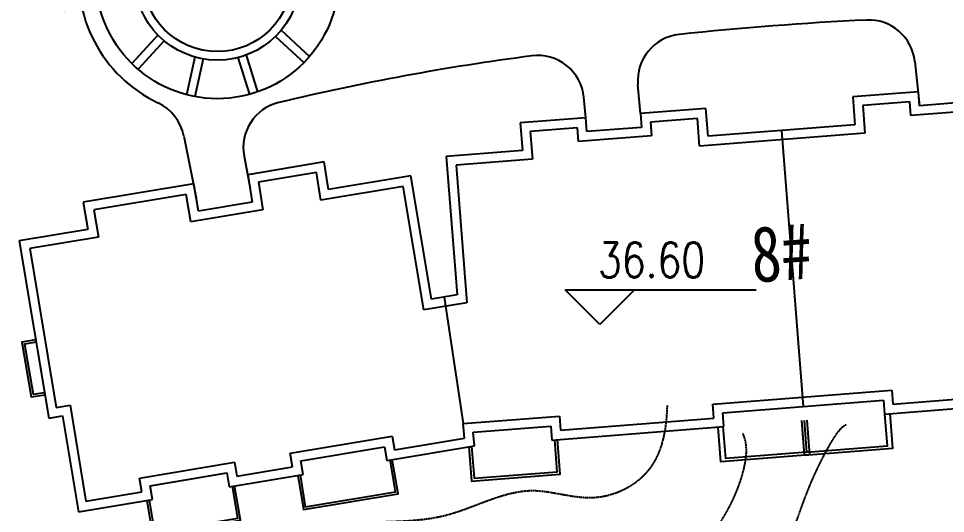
# Model space of a CAD drawing. Extents: x 116619 to 413619, y -387877 to -177877.
# Drawn here: x 301882 to 341900, y -339652 to -318313 of the extents above; entities that cross this region are included whole.
import ezdxf

# ---------------------------------------------------------------- set-up
doc = ezdxf.new("R2010")
doc.units = 0
doc.header["$LTSCALE"] = 35
doc.header["$MEASUREMENT"] = 0
doc.linetypes.add('DASH', pattern=[0.35, 0.25, -0.1])
doc.layers.get('0').update_dxf_attribs({"linetype": 'CONTINUOUS'})
for name, color, linetype in [('BALCONY', 6, 'CONTINUOUS'), ('DX', 32, 'CONTINUOUS'), ('LAYER4', 41, 'CONTINUOUS'), ('PUB_TEXT', 7, 'CONTINUOUS'), ('ROAD2', 40, 'CONTINUOUS'), ('TREE', 84, 'CONTINUOUS'), ('建筑标高', 2, 'CONTINUOUS'), ('新路', 21, 'CONTINUOUS')]:
    doc.layers.add(name, color=color, linetype=linetype)
doc.styles.add('_ST64F', font='', dxfattribs={"width": 0.8})
doc.styles.add('DIM_FONT', font='SIMPLEX.shx', dxfattribs={"width": 0.8})
doc.styles.get('_ST64F').set_extended_font_data('SimSun')

# ---------------------------------------------------------------- blocks, each defined once
blk = doc.blocks.new('2')
for p, q in [((0, 0), (-69, 1678)), ((0, 0), (-1278, 1222)), ((0, 0), (-1167, 1352)), ((0, 0), (1495, 1005)), ((0, 0), (-1879, -893)), ((-1807, 369), (0, 0)), ((-1490, -1447), (0, 0)), ((0, 0), (101, -1695)), ((0, 0), (1780, -560)), ((0, 0), (2075, -294))]:
    blk.add_line(p, q)
blk.add_lwpolyline([(1268, 1645), (629, 2007), (0, 2091), (60, 1996), (77, 1892), (-69, 1678), (-361, 1746), (-392, 2041), (-358, 2080), (-817, 1953), (-1379, 1599), (-1183, 1478), (-1167, 1352), (-1278, 1222), (-1496, 1294), (-1545, 1403), (-1890, 933), (-1988, 590), (-1807, 369), (-1893, 83), (-2084, 43), (-2088, -335), (-1879, -893), (-1476, -1078), (-1490, -1447), (-1062, -1787), (-618, -2028), (-31, -2099), (-53, -1856), (101, -1695), (403, -1794), (478, -2014), (775, -1952), (1358, -1616), (1879, -980), (1921, -702), (1780, -560), (2075, -294), (2084, 192), (1911, 876), (1814, 824), (1495, 1005), (1462, 1234), (1623, 1322)], close=True)
at = {"style": 'DIM_FONT', "width": 0.8, "flags": 9}
for tag in ['YSIZE', 'XSIZE']:
    blk.add_attdef(tag, (0, 0), '', height=0.35, rotation=319.7432, dxfattribs=at)

msp = doc.modelspace()

# ---------------------------------------------------------------- linework, layer by layer
for p, q in [((340732.2, -321471.7), (337900.7, -321692.3)), ((337900.7, -321692.3), (337993.9, -322888.7)), ((340778.8, -322069.9), (340732.2, -321471.7)), ((340364.4, -321901.6), (338330.6, -322060)), ((338330.6, -322060), (338423.8, -323256.4)), ((340411, -322499.8), (340364.4, -321901.6)), ((343131.6, -321886.7), (340778.8, -322069.9)), ((331560, -322186.2), (328728.5, -322406.8)), ((328728.5, -322406.8), (328775.1, -323005)), ((331653.2, -323382.6), (331560, -322186.2)), ((343561.5, -322254.4), (340411, -322499.8)), ((326375.7, -322590.1), (323544.2, -322810.6)), ((323544.2, -322810.6), (323637.4, -324007)), ((326422.3, -323188.3), (326375.7, -322590.1)), ((331192.2, -322616.1), (329158.4, -322774.5)), ((329158.4, -322774.5), (329205, -323372.7)), ((331285.4, -323812.5), (331192.2, -322616.1)), ((337993.9, -322888.7), (331653.2, -323382.6)), ((326007.9, -323019.9), (323974.1, -323178.4)), ((323974.1, -323178.4), (324067.3, -324374.7)), ((326054.5, -323618.1), (326007.9, -323019.9)), ((328775.1, -323005), (326422.3, -323188.3)), ((338423.8, -323256.4), (331285.4, -323812.5)), ((329205, -323372.7), (326054.5, -323618.1)), ((323637.4, -324007), (320347.4, -324263.3)), ((315071.1, -324496.3), (311776.5, -325045)), ((315268.2, -325680), (315071.1, -324496.3)), ((320347.4, -324263.3), (320812.3, -330231.2)), ((324067.3, -324374.7), (320777.3, -324631)), ((320777.3, -324631), (321239.5, -330565.6)), ((311776.5, -325045), (311973.6, -326228.7)), ((314742.2, -324956.6), (312236.7, -325373.8)), ((314939.3, -326140.3), (314742.2, -324956.6)), ((318819.3, -325088.7), (315268.2, -325680)), ((319706.3, -330415.4), (318819.3, -325088.7)), ((309448.5, -325432.6), (304674.2, -326227.6)), ((309645.6, -326616.3), (309448.5, -325432.6)), ((312236.7, -325373.8), (312433.8, -326557.5)), ((318490.4, -325549), (314939.3, -326140.3)), ((319377.4, -330875.6), (318490.4, -325549)), ((309119.6, -325892.9), (305134.5, -326556.5)), ((309316.8, -327076.6), (309119.6, -325892.9)), ((304674.2, -326227.6), (304871.4, -327411.3)), ((311973.6, -326228.7), (309645.6, -326616.3)), ((305134.5, -326556.5), (305331.6, -327740.2)), ((312433.8, -326557.5), (309316.8, -327076.6)), ((304871.4, -327411.3), (301912.1, -327904.1)), ((305331.6, -327740.2), (302372.4, -328233)), ((301912.1, -327904.1), (303183.5, -335539)), ((302372.4, -328233), (303512.3, -335078.7)), ((320812.3, -330231.2), (319706.3, -330415.4)), ((321239.5, -330565.6), (319377.4, -330875.6)), ((331851.5, -334942.1), (339588.1, -334339.5)), ((339588.1, -334339.5), (339634.6, -334937.7)), ((339634.6, -334937.7), (346254.6, -334422)), ((331898.1, -335540.3), (331851.5, -334942.1)), ((332281.3, -335309.9), (339220.3, -334769.3)), ((339220.3, -334769.3), (339266.9, -335367.5)), ((339266.9, -335367.5), (346684.5, -334789.7)), ((303512.3, -335078.7), (304104.2, -334980.2)), ((304104.2, -334980.2), (304794.1, -339123.1)), ((332327.9, -335908), (332281.3, -335309.9)), ((303183.5, -335539), (303775.3, -335440.4)), ((303775.3, -335440.4), (304465.2, -339583.4)), ((321084.1, -335780.9), (325231.5, -335457.8)), ((325231.5, -335457.8), (325278.1, -336056)), ((325278.1, -336056), (331898.1, -335540.3)), ((321132.5, -336402.4), (321084.1, -335780.9)), ((321514, -336148.6), (324863.8, -335887.7)), ((321559.8, -336736.8), (321514, -336148.6)), ((324863.8, -335887.7), (324910.4, -336485.8)), ((324910.4, -336485.8), (332327.9, -335908)), ((313613.6, -337051.5), (318013, -336318.9)), ((318013, -336318.9), (318110.7, -336905.6)), ((318110.7, -336905.6), (321132.5, -336402.4)), ((314073.9, -337380.3), (317684.1, -336779.2)), ((317684.1, -336779.2), (317781.8, -337365.9)), ((317781.8, -337365.9), (321559.8, -336736.8)), ((313711.3, -337638.2), (313613.6, -337051.5)), ((307102.4, -338130.5), (311205.9, -337447.2)), ((311205.9, -337447.2), (311304.4, -338039)), ((311304.4, -338039), (313711.3, -337638.2)), ((314171.6, -337967.1), (314073.9, -337380.3)), ((307200.9, -338722.3), (307102.4, -338130.5)), ((307562.6, -338459.3), (310877, -337907.4)), ((310877, -337907.4), (310975.6, -338499.3)), ((310975.6, -338499.3), (314171.6, -337967.1)), ((307661.2, -339051.2), (307562.6, -338459.3)), ((304794.1, -339123.1), (307200.9, -338722.3)), ((304465.2, -339583.4), (307661.2, -339051.2))]:
    msp.add_line(p, q)
at = {"layer": 'BALCONY'}
for points in [[(302621.7, -332165.4), (302029.9, -332264), (302424.1, -334631.4), (303015.9, -334532.8)], [(302638.1, -332264.1), (302144.9, -332346.2), (302506.3, -334516.3), (302999.5, -334434.2)], [(335677.8, -335647.1), (335794.3, -337142.6), (339622.7, -336844.3), (339506.2, -335348.9)], [(335917.1, -335628.5), (336033.6, -337123.9), (332205.2, -337422.1), (332088.7, -335926.7)], [(335797.4, -335637.8), (335904.6, -337013.6), (332415.2, -337285.4), (332308, -335909.6)], [(335797.4, -335637.8), (335904.6, -337013.6), (339394, -336741.8), (339286.9, -335366)], [(321321.3, -336765.4), (321437.8, -338260.9), (325266.2, -337962.7), (325149.7, -336467.2)], [(321440.9, -336756.1), (321548.1, -338131.9), (325137.2, -337852.4), (325030.1, -336476.5)], [(313934.8, -338006.5), (314181.2, -339486.1), (314181.2, -339486.1), (318265, -338806.1), (318018.6, -337326.5)], [(314033.5, -337990.1), (314263.4, -339371.1), (318149.9, -338723.9), (317919.9, -337342.9)], [(307424.5, -339090.6), (307670.9, -340570.2), (307670.9, -340570.2), (311458.7, -339939.5), (311212.3, -338459.9)], [(307523.1, -339074.2), (307753.1, -340455.2), (311343.6, -339857.3), (311113.7, -338476.3)]]:
    msp.add_lwpolyline(points, dxfattribs=at)
at = {"layer": 'DX', "linetype": 'DASH'}
for points, knots in [([(305018.9, -345464.8), (305142, -345478.6), (305878.6, -345568.1), (307290.2, -345830.7), (309008.3, -346514.7), (310605.5, -346607.6), (311973.8, -346496.2), (313609.9, -344950.6), (311645.2, -342427.5), (314018.1, -340395.1), (316816.6, -339915), (320406.8, -340120.7), (323645.7, -338160.1), (326723, -339369.4), (329516.7, -337969), (329862.2, -335997.9), (329893.8, -335033.6), (329895.2, -334976.6)], [22711.5376613, 22711.5376613, 22711.5376613, 22711.5376613, 23083.8930498, 24940.114556, 27002.3849577, 28575.8701697, 29702.6796593, 31067.3788003, 34349.3653379, 36190.9958101, 39111.9158755, 42902.7649065, 46800.6244583, 49469.6059445, 52191.4755589, 54861.2320715, 55029.4142008, 55029.4142008, 55029.4142008, 55029.4142008]), ([(306804, -351866.6), (307588.6, -351708.6), (311053.6, -351527.6), (313598.1, -352872.3), (319842.7, -353199.4), (319175.2, -349733.9), (319377, -346124.2), (323562.3, -345068.5), (326938.5, -344264.8), (330164, -345754.3), (332945.8, -344057.9), (335005, -341685.7), (335850.2, -338595.4), (337333.2, -335847), (337608.2, -335827.5), (337608.2, -335827.5)], [4284.6357141, 4284.6357141, 4284.6357141, 4284.6357141, 6266.2963472, 11766.5717236, 16938.9669055, 18842.1876103, 22603.584949, 26401.4760577, 30170.6380166, 33107.1929609, 36121.5000848, 39042.0145172, 42465.8815759, 45586.9695779, 48190.7579223, 48190.7579223, 48190.7579223, 48190.7579223]), ([(305152.4, -348805.7), (305293.9, -348819.3), (306504.6, -348937.9), (308708.8, -349086.4), (311397.7, -350100.3), (313682.4, -350490.6), (316396.1, -350055.2), (316419.8, -347560.8), (315652.6, -345906.7), (316234.2, -341939.2), (321972.8, -344198.7), (325532.5, -341351.5), (328949.8, -343241.1), (332364.5, -340534.9), (333540.1, -336951.4), (333151.6, -336217.4), (333162.9, -336216.4), (333151.5, -336217.4)], [14561.7780401, 14561.7780401, 14561.7780401, 14561.7780401, 15017.3819082, 18453.9224555, 20902.3496209, 23568.5967657, 25657.7860606, 27842.6165937, 29609.2403995, 31388.8732627, 38145.0160071, 41338.7494371, 43890.1326907, 48344.8976287, 52024.3120432, 54778.5603109, 55486.1037696, 55486.1037696, 55486.1037696, 55486.1037696])]:
    msp.add_open_spline(points, degree=3, knots=knots, dxfattribs=at)
at = {"layer": 'LAYER4'}
for p, q in [((334823.5, -323135.6), (335750.8, -335039.6)), ((320259.3, -330323.3), (321084.1, -335780.9))]:
    msp.add_line(p, q, dxfattribs=at)
at = {"layer": 'ROAD2'}
for p, q in [((313223.3, -318814.5), (314446, -319943.9)), ((307902, -319025.4), (306772.6, -320248.1)), ((308171.5, -319274.4), (307042, -320497.1)), ((312974.4, -319083.9), (314197.1, -320213.4)), ((309499.2, -319972.3), (309132.4, -321595.9)), ((309857, -320053.1), (309490.2, -321676.7)), ((311355.8, -319993.7), (311850, -321583.2)), ((311706.1, -319884.8), (312200.3, -321474.3))]:
    msp.add_line(p, q, dxfattribs=at)
for radius in [5250, 3587, 3220.1]:
    msp.add_circle((310467.4, -316518.5), radius, dxfattribs=at)
at = {"layer": '建筑标高'}
for p, q in [((326981.8, -331507.9), (325481.8, -330007.9)), ((325481.8, -330007.9), (328481.8, -330007.9)), ((328481.8, -330007.9), (326981.8, -331507.9)), ((326981.8, -330007.9), (333726.2, -330007.9))]:
    msp.add_line(p, q, dxfattribs=at)
at = {"layer": '新路'}
for p, q in [((340575.3, -320162), (340778.8, -322069.9)), ((328728.5, -322406.8), (328623.3, -321154.6)), ((326375.7, -322590.1), (326288.4, -321708.5)), ((309012.7, -323385.4), (309550.8, -326047.1)), ((311615.8, -324247.3), (311875, -325636.8))]:
    msp.add_line(p, q, dxfattribs=at)
for centre, radius, start, end in [((310467.4, -316518.5), 6000, 22.71996, 244.68159), ((345175.6, -458139.6), 139923, 92.738212, 96.059465), ((338586.6, -320374.1), 2000, 6.08591, 92.73821), ((330616.3, -320987.2), 2000, 96.05947, 184.80163), ((337615.3, -424210.7), 105168.4, 97.416504, 103.470962), ((324298.2, -321905.4), 2000, 5.64984, 97.4165), ((307046.3, -323750.1), 2000, 10.50496, 64.68159), ((313581.9, -323880.6), 2000, 103.47096, 190.56555)]:
    msp.add_arc(centre, radius, start, end, dxfattribs=at)

# ---------------------------------------------------------------- block references
at = {"layer": 'TREE', "extrusion": (0, 0, -1), "zscale": -1, "rotation": 24.49028668138464}
msp.add_blockref('2', (-304147.7, -315857), dxfattribs=at)

# ---------------------------------------------------------------- texts
at = {"layer": 'PUB_TEXT', "style": '_ST64F', "width": 0.8}
msp.add_text('8#', height=2400, rotation=4.0025, dxfattribs=at).set_placement((333587.9, -329695.1))
at = {"layer": '建筑标高', "style": 'DIM_FONT', "width": 0.8}
msp.add_text('36.60', height=1500, dxfattribs=at).set_placement((326899, -329472.5))

doc.saveas('drawing.dxf')
